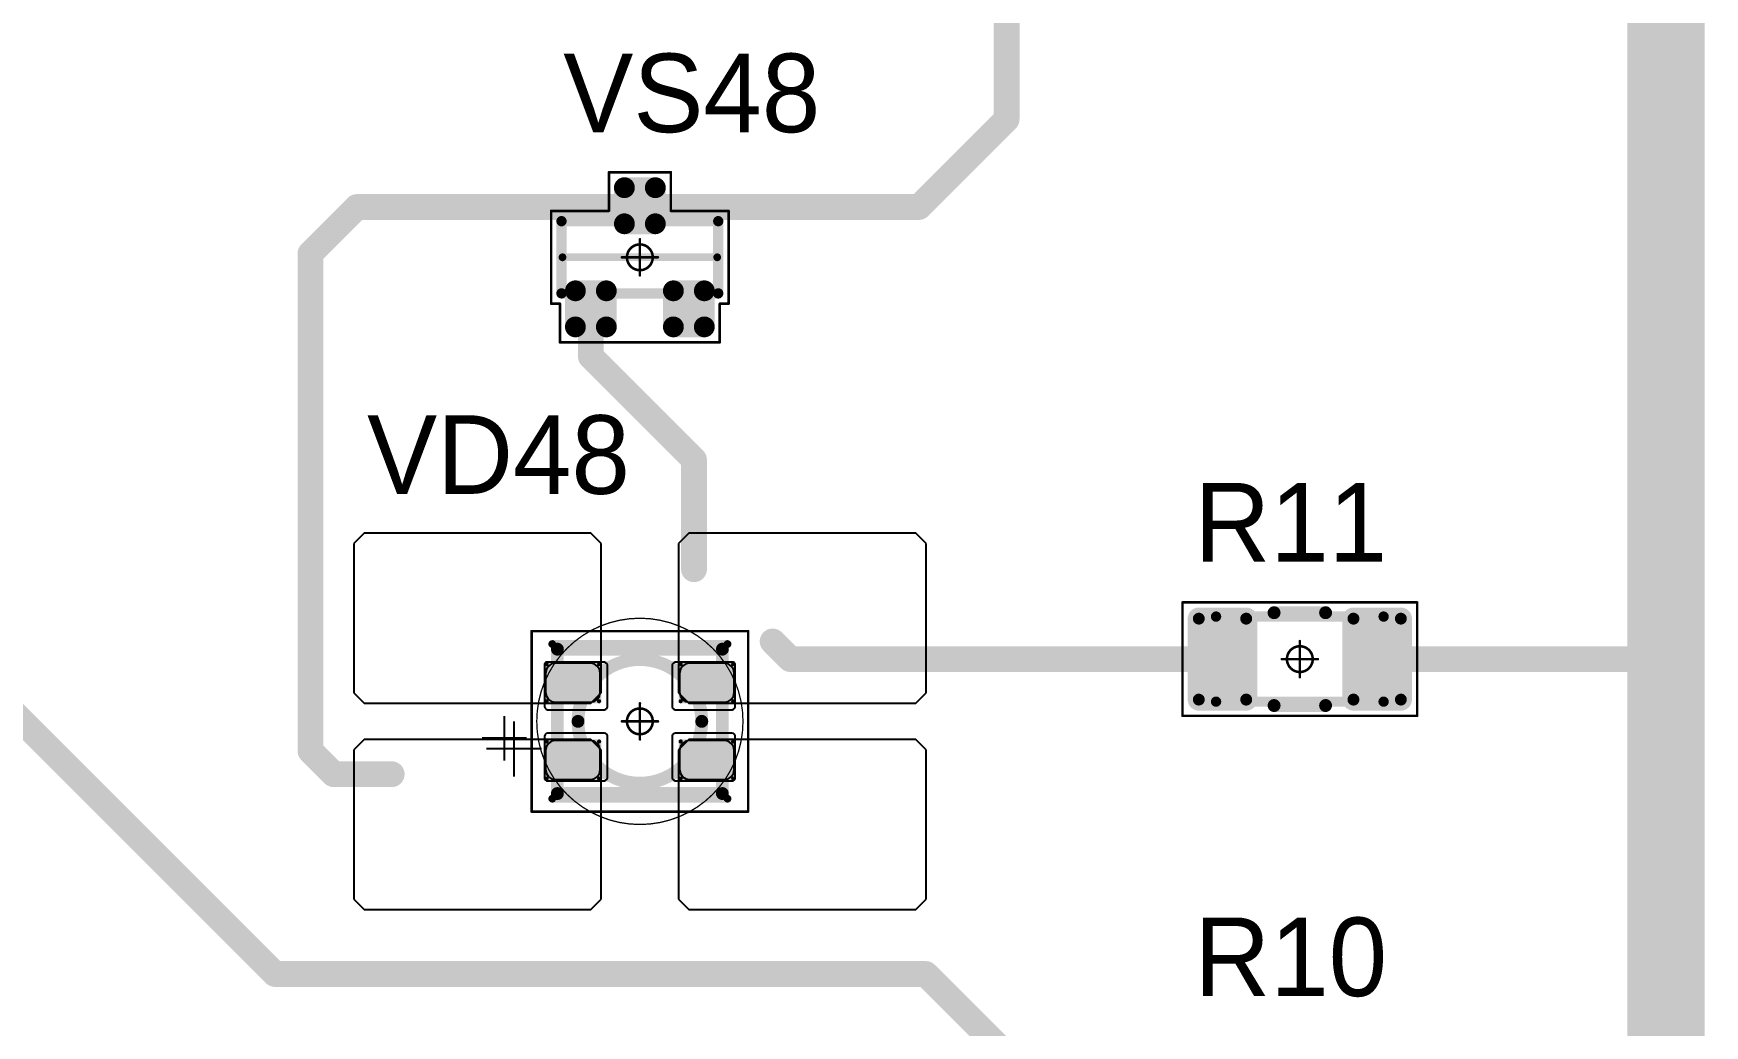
# Model space of a CAD drawing. Header units: millimetres. Extents: x 0 to 400, y 0 to 511.
# Drawn here: x 88.24 to 120.65, y 275.6 to 294.84 of the extents above; entities that cross this region are included whole.
import ezdxf

# ---------------------------------------------------------------- set-up
doc = ezdxf.new("R2010")
doc.units = ezdxf.units.MM
for name, color, linetype in [('Mechanical13', 56, 'Continuous'), ('Mechanical15', 56, 'Continuous'), ('Mechanical2', 216, 'Continuous'), ('TopLayer', 1, 'Continuous'), ('TopOverlay', 2, 'Continuous'), ('TopPaste', 8, 'Continuous'), ('TopSolder', 216, 'Continuous')]:
    doc.layers.add(name, color=color, linetype=linetype)

# ---------------------------------------------------------------- blocks, each defined once
blk = doc.blocks.new('SOT23_549')
at = {"layer": 'Mechanical13', "const_width": 0.2}
for points in [[(-0.7, 1.52), (0.7, 1.52)], [(-0.7, 1.52), (-0.7, -1.52)], [(0.7, 1.52), (0.7, -1.52)], [(-0.7, -1.52), (0.7, -1.52)]]:
    blk.add_lwpolyline(points, dxfattribs=at)
at = {"layer": 'Mechanical13', "const_width": 0.1}
for points in [[(-0.75, 1.52, 1), (-0.65, 1.52, 1)], [(-0.75, 1.52, 1), (-0.65, 1.52, 1)], [(0.65, 1.52, 1), (0.75, 1.52, 1)], [(0.65, 1.52, 1), (0.75, 1.52, 1)], [(-0.75, -1.52, 1), (-0.65, -1.52, 1)], [(-0.75, -1.52, 1), (-0.65, -1.52, 1)], [(0.65, -1.52, 1), (0.75, -1.52, 1)], [(0.65, -1.52, 1), (0.75, -1.52, 1)]]:
    blk.add_lwpolyline(points, format="xyb", close=True, dxfattribs=at)
at = {"layer": 'Mechanical15', "const_width": 0.05}
for points in [[(-0.9, 1.72), (-0.9, 1.55)], [(-0.9, 1.72), (0.9, 1.72)], [(0.9, 1.72), (0.9, 0.6)], [(-1.65, 1.55), (-1.65, -1.55)], [(-1.65, 1.55), (-0.9, 1.55)], [(0, 0.35), (0, -0.35)], [(0.9, 0.6), (1.65, 0.6)], [(1.65, 0.6), (1.65, -0.6)], [(-0.35, 0), (0.35, 0)], [(0.9, -0.6), (1.65, -0.6)], [(0.9, -0.6), (0.9, -1.72)], [(-1.65, -1.55), (-0.9, -1.55)], [(-0.9, -1.55), (-0.9, -1.72)], [(-0.9, -1.72), (0.9, -1.72)]]:
    blk.add_lwpolyline(points, dxfattribs=at)
at = {"layer": 'Mechanical15'}
for points, const_width in [([(-0.913, 1.72, 1), (-0.888, 1.72, 1)], 0.025), ([(-0.913, 1.72, 1), (-0.888, 1.72, 1)], 0.025), ([(0.888, 1.72, 1), (0.913, 1.72, 1)], 0.025), ([(0.888, 1.72, 1), (0.913, 1.72, 1)], 0.025), ([(-1.662, 1.55, 1), (-1.637, 1.55, 1)], 0.025), ([(-1.662, 1.55, 1), (-1.637, 1.55, 1)], 0.025), ([(-0.913, 1.55, 1), (-0.888, 1.55, 1)], 0.025), ([(-0.913, 1.55, 1), (-0.888, 1.55, 1)], 0.025), ([(-0.012, 0.35, 1), (0.012, 0.35, 1)], 0.025), ([(0.888, 0.6, 1), (0.913, 0.6, 1)], 0.025), ([(0.888, 0.6, 1), (0.913, 0.6, 1)], 0.025), ([(1.637, 0.6, 1), (1.662, 0.6, 1)], 0.025), ([(1.637, 0.6, 1), (1.662, 0.6, 1)], 0.025), ([(-0.362, 0, 1), (-0.337, 0, 1)], 0.025), ([(0.25, 0, 1), (-0.25, 0, 1)], 0.05), ([(-0.262, 0, 1), (-0.238, 0, 1)], 0.025), ([(0.238, 0, 1), (0.262, 0, 1)], 0.025), ([(0.337, 0, 1), (0.362, 0, 1)], 0.025), ([(-0.012, -0.35, 1), (0.012, -0.35, 1)], 0.025), ([(0.888, -0.6, 1), (0.913, -0.6, 1)], 0.025), ([(0.888, -0.6, 1), (0.913, -0.6, 1)], 0.025), ([(1.637, -0.6, 1), (1.662, -0.6, 1)], 0.025), ([(1.637, -0.6, 1), (1.662, -0.6, 1)], 0.025), ([(-1.662, -1.55, 1), (-1.637, -1.55, 1)], 0.025), ([(-1.662, -1.55, 1), (-1.637, -1.55, 1)], 0.025), ([(-0.913, -1.55, 1), (-0.888, -1.55, 1)], 0.025), ([(-0.913, -1.55, 1), (-0.888, -1.55, 1)], 0.025), ([(-0.913, -1.72, 1), (-0.888, -1.72, 1)], 0.025), ([(-0.913, -1.72, 1), (-0.888, -1.72, 1)], 0.025), ([(0.888, -1.72, 1), (0.913, -1.72, 1)], 0.025), ([(0.888, -1.72, 1), (0.913, -1.72, 1)], 0.025)]:
    blk.add_lwpolyline(points, format="xyb", close=True, dxfattribs=dict(at, const_width=const_width))
at = {"layer": 'TopLayer', "const_width": 0.1}
for points in [[(-1.4, 1.25, 1), (-1.3, 1.25, 1)], [(-0.7, 1.25, 1), (-0.6, 1.25, 1)], [(-1.4, 0.65, 1), (-1.3, 0.65, 1)], [(-0.7, 0.65, 1), (-0.6, 0.65, 1)], [(0.6, 0.3, 1), (0.7, 0.3, 1)], [(1.3, 0.3, 1), (1.4, 0.3, 1)], [(0.6, -0.3, 1), (0.7, -0.3, 1)], [(1.3, -0.3, 1), (1.4, -0.3, 1)], [(-1.4, -0.65, 1), (-1.3, -0.65, 1)], [(-0.7, -0.65, 1), (-0.6, -0.65, 1)], [(-1.4, -1.25, 1), (-1.3, -1.25, 1)], [(-0.7, -1.25, 1), (-0.6, -1.25, 1)]]:
    blk.add_lwpolyline(points, format="xyb", close=True, dxfattribs=at)
at = {"layer": 'TopLayer'}
for points in [[(-1.35, 1.35), (-1.35, 0.55), (-0.65, 1.35), (-0.65, 0.55)], [(-1.45, 1.25), (-1.45, 0.65), (-0.55, 1.25), (-0.55, 0.65)], [(0.65, 0.4), (0.65, -0.4), (1.35, 0.4), (1.35, -0.4)], [(0.55, 0.3), (0.55, -0.3), (1.45, 0.3), (1.45, -0.3)], [(-1.35, -0.55), (-1.35, -1.35), (-0.65, -0.55), (-0.65, -1.35)], [(-1.45, -0.65), (-1.45, -1.25), (-0.55, -0.65), (-0.55, -1.25)]]:
    blk.add_solid(points, dxfattribs=at)
at = {"layer": 'TopOverlay', "const_width": 0.15}
blk.add_lwpolyline([(0, 1.5), (0, -1.5)], dxfattribs=at)
at = {"layer": 'TopOverlay', "const_width": 0.075}
for points in [[(-0.038, 1.5, 1), (0.038, 1.5, 1)], [(-0.038, -1.5, 1), (0.038, -1.5, 1)]]:
    blk.add_lwpolyline(points, format="xyb", close=True, dxfattribs=at)
at = {"layer": 'TopPaste', "const_width": 0.075}
for points in [[(-1.387, 1.25, 1), (-1.313, 1.25, 1)], [(-0.687, 1.25, 1), (-0.613, 1.25, 1)], [(-1.387, 0.65, 1), (-1.313, 0.65, 1)], [(-0.687, 0.65, 1), (-0.613, 0.65, 1)], [(0.613, 0.3, 1), (0.687, 0.3, 1)], [(1.313, 0.3, 1), (1.387, 0.3, 1)], [(0.613, -0.3, 1), (0.687, -0.3, 1)], [(1.313, -0.3, 1), (1.387, -0.3, 1)], [(-1.387, -0.65, 1), (-1.313, -0.65, 1)], [(-0.687, -0.65, 1), (-0.613, -0.65, 1)], [(-1.387, -1.25, 1), (-1.313, -1.25, 1)], [(-0.687, -1.25, 1), (-0.613, -1.25, 1)]]:
    blk.add_lwpolyline(points, format="xyb", close=True, dxfattribs=at)
at = {"layer": 'TopPaste'}
for points in [[(-1.35, 1.325), (-1.35, 0.575), (-0.65, 1.325), (-0.65, 0.575)], [(-1.425, 1.25), (-1.425, 0.65), (-0.575, 1.25), (-0.575, 0.65)], [(0.65, 0.375), (0.65, -0.375), (1.35, 0.375), (1.35, -0.375)], [(0.575, 0.3), (0.575, -0.3), (1.425, 0.3), (1.425, -0.3)], [(-1.35, -0.575), (-1.35, -1.325), (-0.65, -0.575), (-0.65, -1.325)], [(-1.425, -0.65), (-1.425, -1.25), (-0.575, -0.65), (-0.575, -1.25)]]:
    blk.add_solid(points, dxfattribs=at)
at = {"layer": 'TopSolder', "const_width": 0.202}
for points in [[(-1.451, 1.25, 1), (-1.249, 1.25, 1)], [(-0.751, 1.25, 1), (-0.549, 1.25, 1)], [(-1.451, 0.65, 1), (-1.249, 0.65, 1)], [(-0.751, 0.65, 1), (-0.549, 0.65, 1)], [(0.549, 0.3, 1), (0.751, 0.3, 1)], [(1.249, 0.3, 1), (1.451, 0.3, 1)], [(0.549, -0.3, 1), (0.751, -0.3, 1)], [(1.249, -0.3, 1), (1.451, -0.3, 1)], [(-1.451, -0.65, 1), (-1.249, -0.65, 1)], [(-0.751, -0.65, 1), (-0.549, -0.65, 1)], [(-1.451, -1.25, 1), (-1.249, -1.25, 1)], [(-0.751, -1.25, 1), (-0.549, -1.25, 1)]]:
    blk.add_lwpolyline(points, format="xyb", close=True, dxfattribs=at)
at = {"layer": 'TopSolder'}
for points in [[(-1.35, 1.452), (-1.35, 0.448), (-0.65, 1.452), (-0.65, 0.448)], [(-1.552, 1.25), (-1.552, 0.65), (-0.448, 1.25), (-0.448, 0.65)], [(0.65, 0.502), (0.65, -0.502), (1.35, 0.502), (1.35, -0.502)], [(0.448, 0.3), (0.448, -0.3), (1.552, 0.3), (1.552, -0.3)], [(-1.35, -0.448), (-1.35, -1.452), (-0.65, -0.448), (-0.65, -1.452)], [(-1.552, -0.65), (-1.552, -1.25), (-0.448, -0.65), (-0.448, -1.25)]]:
    blk.add_solid(points, dxfattribs=at)
blk = doc.blocks.new('E65F_753')
at = {"layer": 'Mechanical13'}
for p, q in [((2.441, 1.071), (2.441, 0)), ((1.905, 0.536), (2.976, 0.536))]:
    blk.add_line(p, q, dxfattribs=at)
at = {"layer": 'Mechanical13', "const_width": 0.25}
for points in [[(-1.6, -1.4), (-1.6, 1.4)], [(1.6, 1.4), (-1.6, 1.4)], [(1.6, 1.4), (1.6, -1.4)], [(1.6, -1.4), (-1.6, -1.4)]]:
    blk.add_lwpolyline(points, dxfattribs=at)
at = {"layer": 'Mechanical13'}
for points, const_width in [([(-1.663, 1.4, 1), (-1.538, 1.4, 1)], 0.125), ([(-1.663, 1.4, 1), (-1.538, 1.4, 1)], 0.125), ([(1.2, 0, 1), (-1.2, 0, 1)], 0.25), ([(1.537, 1.4, 1), (1.662, 1.4, 1)], 0.125), ([(1.537, 1.4, 1), (1.662, 1.4, 1)], 0.125), ([(-1.263, 0, 1), (-1.138, 0, 1)], 0.125), ([(1.137, 0, 1), (1.262, 0, 1)], 0.125), ([(-1.663, -1.4, 1), (-1.538, -1.4, 1)], 0.125), ([(-1.663, -1.4, 1), (-1.538, -1.4, 1)], 0.125), ([(1.537, -1.4, 1), (1.662, -1.4, 1)], 0.125), ([(1.537, -1.4, 1), (1.662, -1.4, 1)], 0.125)]:
    blk.add_lwpolyline(points, format="xyb", close=True, dxfattribs=dict(at, const_width=const_width))
at = {"layer": 'Mechanical15', "const_width": 0.05}
for points in [[(2.1, 1.75), (-2.1, 1.75)], [(-2.1, 1.75), (-2.1, -1.75)], [(2.1, 1.75), (2.1, -1.75)], [(0, 0.35), (0, -0.35)], [(0, 0.35), (0, -0.35)], [(0.35, 0), (-0.35, 0)], [(0.35, 0), (-0.35, 0)], [(2.1, -1.75), (-2.1, -1.75)]]:
    blk.add_lwpolyline(points, dxfattribs=at)
at = {"layer": 'Mechanical15'}
for points, const_width in [([(-2.113, 1.75, 1), (-2.088, 1.75, 1)], 0.025), ([(-2.113, 1.75, 1), (-2.088, 1.75, 1)], 0.025), ([(2.087, 1.75, 1), (2.112, 1.75, 1)], 0.025), ([(2.087, 1.75, 1), (2.112, 1.75, 1)], 0.025), ([(-0.013, 0.35, 1), (0.012, 0.35, 1)], 0.025), ([(-0.013, 0.35, 1), (0.012, 0.35, 1)], 0.025), ([(-0.363, 0, 1), (-0.338, 0, 1)], 0.025), ([(-0.363, 0, 1), (-0.338, 0, 1)], 0.025), ([(0.25, 0, 1), (-0.25, 0, 1)], 0.05), ([(0.25, 0, 1), (-0.25, 0, 1)], 0.05), ([(-0.263, 0, 1), (-0.238, 0, 1)], 0.025), ([(-0.263, 0, 1), (-0.238, 0, 1)], 0.025), ([(0.237, 0, 1), (0.262, 0, 1)], 0.025), ([(0.237, 0, 1), (0.262, 0, 1)], 0.025), ([(0.337, 0, 1), (0.362, 0, 1)], 0.025), ([(0.337, 0, 1), (0.362, 0, 1)], 0.025), ([(-0.013, -0.35, 1), (0.012, -0.35, 1)], 0.025), ([(-0.013, -0.35, 1), (0.012, -0.35, 1)], 0.025), ([(-2.113, -1.75, 1), (-2.088, -1.75, 1)], 0.025), ([(-2.113, -1.75, 1), (-2.088, -1.75, 1)], 0.025), ([(2.087, -1.75, 1), (2.112, -1.75, 1)], 0.025), ([(2.087, -1.75, 1), (2.112, -1.75, 1)], 0.025)]:
    blk.add_lwpolyline(points, format="xyb", close=True, dxfattribs=dict(at, const_width=const_width))
at = {"layer": 'TopLayer'}
for p, q in [((-5.35, 3.65), (-5.55, 3.45)), ((-0.95, 3.65), (-5.35, 3.65)), ((-5.35, 3.65), (-5.35, 3.65)), ((-0.75, 3.45), (-0.95, 3.65)), ((0.95, 3.65), (0.75, 3.45)), ((5.35, 3.65), (0.95, 3.65)), ((0.95, 3.65), (0.95, 3.65)), ((5.55, 3.45), (5.35, 3.65)), ((-5.55, 3.45), (-5.55, 3.45)), ((-5.55, 3.45), (-5.55, 0.55)), ((-0.75, 0.55), (-0.75, 3.45)), ((0.75, 3.45), (0.75, 3.45)), ((0.75, 3.45), (0.75, 0.55)), ((5.55, 0.55), (5.55, 3.45)), ((-5.55, 0.55), (-5.35, 0.35)), ((-5.35, 0.35), (-0.95, 0.35)), ((-0.95, 0.35), (-0.75, 0.55)), ((0.75, 0.55), (0.95, 0.35)), ((0.95, 0.35), (5.35, 0.35)), ((5.35, 0.35), (5.55, 0.55)), ((-5.35, -0.35), (-5.55, -0.55)), ((-5.55, -0.55), (-5.55, -0.55)), ((-5.55, -0.55), (-5.55, -3.45)), ((-0.95, -0.35), (-5.35, -0.35)), ((-5.35, -0.35), (-5.35, -0.35)), ((-0.75, -0.55), (-0.95, -0.35)), ((-0.75, -3.45), (-0.75, -0.55)), ((0.95, -0.35), (0.75, -0.55)), ((0.75, -0.55), (0.75, -0.55)), ((0.75, -0.55), (0.75, -3.45)), ((5.35, -0.35), (0.95, -0.35)), ((0.95, -0.35), (0.95, -0.35)), ((5.55, -0.55), (5.35, -0.35)), ((5.55, -3.45), (5.55, -0.55)), ((-5.55, -3.45), (-5.35, -3.65)), ((-0.95, -3.65), (-0.75, -3.45)), ((0.75, -3.45), (0.95, -3.65)), ((5.35, -3.65), (5.55, -3.45)), ((-5.35, -3.65), (-0.95, -3.65)), ((0.95, -3.65), (5.35, -3.65))]:
    blk.add_line(p, q, dxfattribs=at)
at = {"layer": 'TopLayer', "const_width": 0.04}
for points in [[(-1.83, 1.11, 1), (-1.79, 1.11, 1)], [(-0.81, 1.11, 1), (-0.77, 1.11, 1)], [(0.77, 1.11, 1), (0.81, 1.11, 1)], [(1.79, 1.11, 1), (1.83, 1.11, 1)], [(-1.83, 0.39, 1), (-1.79, 0.39, 1)], [(-0.81, 0.39, 1), (-0.77, 0.39, 1)], [(0.77, 0.39, 1), (0.81, 0.39, 1)], [(1.79, 0.39, 1), (1.83, 0.39, 1)], [(-1.83, -0.39, 1), (-1.79, -0.39, 1)], [(-0.81, -0.39, 1), (-0.77, -0.39, 1)], [(0.77, -0.39, 1), (0.81, -0.39, 1)], [(1.79, -0.39, 1), (1.83, -0.39, 1)], [(-1.83, -1.11, 1), (-1.79, -1.11, 1)], [(-0.81, -1.11, 1), (-0.77, -1.11, 1)], [(0.77, -1.11, 1), (0.81, -1.11, 1)], [(1.79, -1.11, 1), (1.83, -1.11, 1)]]:
    blk.add_lwpolyline(points, format="xyb", close=True, dxfattribs=at)
at = {"layer": 'TopLayer'}
for points in [[(-1.85, 1.11), (-1.85, 0.39), (-0.75, 1.11), (-0.75, 0.39)], [(-1.81, 1.15), (-1.81, 0.35), (-0.79, 1.15), (-0.79, 0.35)], [(0.75, 1.11), (0.75, 0.39), (1.85, 1.11), (1.85, 0.39)], [(0.79, 1.15), (0.79, 0.35), (1.81, 1.15), (1.81, 0.35)], [(-1.85, -0.39), (-1.85, -1.11), (-0.75, -0.39), (-0.75, -1.11)], [(-1.81, -0.35), (-1.81, -1.15), (-0.79, -0.35), (-0.79, -1.15)], [(0.75, -0.39), (0.75, -1.11), (1.85, -0.39), (1.85, -1.11)], [(0.79, -0.35), (0.79, -1.15), (1.81, -0.35), (1.81, -1.15)]]:
    blk.add_solid(points, dxfattribs=at)
at = {"layer": 'TopOverlay'}
for p, q in [((2.628, 0.757), (2.628, -0.1)), ((2.2, 0.328), (3.057, 0.328))]:
    blk.add_line(p, q, dxfattribs=at)
at = {"layer": 'TopOverlay', "const_width": 0.15}
for points in [[(1.7, 1.5), (-1.7, 1.5)], [(1.7, -1.5), (-1.7, -1.5)]]:
    blk.add_lwpolyline(points, dxfattribs=at)
at = {"layer": 'TopOverlay', "const_width": 0.075}
for points in [[(-1.738, 1.5, 1), (-1.663, 1.5, 1)], [(1.662, 1.5, 1), (1.737, 1.5, 1)], [(-1.738, -1.5, 1), (-1.663, -1.5, 1)], [(1.662, -1.5, 1), (1.737, -1.5, 1)]]:
    blk.add_lwpolyline(points, format="xyb", close=True, dxfattribs=at)
at = {"layer": 'TopPaste'}
for p, q in [((-1.814, 1.011), (-1.829, 0.938)), ((-1.773, 1.073), (-1.814, 1.011)), ((-1.711, 1.114), (-1.773, 1.073)), ((-1.638, 1.129), (-1.711, 1.114)), ((-0.963, 1.129), (-1.638, 1.129)), ((-0.889, 1.114), (-0.963, 1.129)), ((-0.827, 1.073), (-0.889, 1.114)), ((-0.786, 1.011), (-0.827, 1.073)), ((-0.771, 0.938), (-0.786, 1.011)), ((0.786, 1.011), (0.771, 0.938)), ((0.827, 1.073), (0.786, 1.011)), ((0.889, 1.114), (0.827, 1.073)), ((0.962, 1.129), (0.889, 1.114)), ((1.637, 1.129), (0.962, 1.129)), ((1.711, 1.114), (1.637, 1.129)), ((1.773, 1.073), (1.711, 1.114)), ((1.814, 1.011), (1.773, 1.073)), ((1.829, 0.938), (1.814, 1.011)), ((-1.829, 0.938), (-1.829, 0.563)), ((-0.771, 0.563), (-0.771, 0.938)), ((0.771, 0.938), (0.771, 0.563)), ((1.829, 0.563), (1.829, 0.938)), ((-1.829, 0.563), (-1.814, 0.489)), ((-1.814, 0.489), (-1.773, 0.427)), ((-1.773, 0.427), (-1.711, 0.386)), ((-1.711, 0.386), (-1.638, 0.371)), ((-1.638, 0.371), (-0.963, 0.371)), ((-0.963, 0.371), (-0.889, 0.386)), ((-0.889, 0.386), (-0.827, 0.427)), ((-0.827, 0.427), (-0.786, 0.489)), ((-0.786, 0.489), (-0.771, 0.563)), ((0.771, 0.563), (0.786, 0.489)), ((0.786, 0.489), (0.827, 0.427)), ((0.827, 0.427), (0.889, 0.386)), ((0.889, 0.386), (0.962, 0.371)), ((0.962, 0.371), (1.637, 0.371)), ((1.637, 0.371), (1.711, 0.386)), ((1.711, 0.386), (1.773, 0.427)), ((1.773, 0.427), (1.814, 0.489)), ((1.814, 0.489), (1.829, 0.563)), ((-1.814, -0.489), (-1.829, -0.563)), ((-1.829, -0.563), (-1.829, -0.938)), ((-1.773, -0.427), (-1.814, -0.489)), ((-1.711, -0.386), (-1.773, -0.427)), ((-1.638, -0.371), (-1.711, -0.386)), ((-0.963, -0.371), (-1.638, -0.371)), ((-0.889, -0.386), (-0.963, -0.371)), ((-0.827, -0.427), (-0.889, -0.386)), ((-0.786, -0.489), (-0.827, -0.427)), ((-0.771, -0.563), (-0.786, -0.489)), ((-0.771, -0.938), (-0.771, -0.563)), ((0.786, -0.489), (0.771, -0.563)), ((0.771, -0.563), (0.771, -0.938)), ((0.827, -0.427), (0.786, -0.489)), ((0.889, -0.386), (0.827, -0.427)), ((0.962, -0.371), (0.889, -0.386)), ((1.637, -0.371), (0.962, -0.371)), ((1.711, -0.386), (1.637, -0.371)), ((1.773, -0.427), (1.711, -0.386)), ((1.814, -0.489), (1.773, -0.427)), ((1.829, -0.563), (1.814, -0.489)), ((1.829, -0.938), (1.829, -0.563)), ((-1.829, -0.938), (-1.814, -1.011)), ((-0.786, -1.011), (-0.771, -0.938)), ((0.771, -0.938), (0.786, -1.011)), ((1.814, -1.011), (1.829, -0.938)), ((-1.814, -1.011), (-1.773, -1.073)), ((-1.773, -1.073), (-1.711, -1.114)), ((-1.711, -1.114), (-1.638, -1.129)), ((-1.638, -1.129), (-0.963, -1.129)), ((-0.963, -1.129), (-0.889, -1.114)), ((-0.889, -1.114), (-0.827, -1.073)), ((-0.827, -1.073), (-0.786, -1.011)), ((0.786, -1.011), (0.827, -1.073)), ((0.827, -1.073), (0.889, -1.114)), ((0.889, -1.114), (0.962, -1.129)), ((0.962, -1.129), (1.637, -1.129)), ((1.637, -1.129), (1.711, -1.114)), ((1.711, -1.114), (1.773, -1.073)), ((1.773, -1.073), (1.814, -1.011))]:
    blk.add_line(p, q, dxfattribs=at)
at = {"layer": 'TopSolder'}
for p, q in [((-1.842, 1.129), (-1.85, 1.111)), ((-1.85, 1.111), (-1.85, 1.101)), ((-1.85, 1.101), (-1.85, 1.101)), ((-1.85, 1.101), (-1.85, 0.301)), ((-1.828, 1.143), (-1.842, 1.129)), ((-1.81, 1.151), (-1.828, 1.143)), ((-1.8, 1.151), (-1.81, 1.151)), ((-0.7, 1.151), (-1.8, 1.151)), ((-0.685, 1.151), (-0.7, 1.151)), ((-0.7, 1.151), (-0.7, 1.151)), ((-0.658, 1.139), (-0.685, 1.151)), ((-0.636, 1.118), (-0.658, 1.139)), ((-0.625, 1.09), (-0.636, 1.118)), ((-0.625, 1.076), (-0.625, 1.09)), ((-0.625, 0.301), (-0.625, 1.076)), ((0.636, 1.118), (0.625, 1.09)), ((0.625, 1.09), (0.625, 1.076)), ((0.625, 1.076), (0.625, 1.076)), ((0.625, 1.076), (0.625, 0.301)), ((0.657, 1.139), (0.636, 1.118)), ((0.685, 1.151), (0.657, 1.139)), ((0.7, 1.151), (0.685, 1.151)), ((1.8, 1.151), (0.7, 1.151)), ((1.81, 1.151), (1.8, 1.151)), ((1.8, 1.151), (1.8, 1.151)), ((1.828, 1.143), (1.81, 1.151)), ((1.842, 1.129), (1.828, 1.143)), ((1.85, 1.111), (1.842, 1.129)), ((1.85, 1.101), (1.85, 1.111)), ((1.85, 0.301), (1.85, 1.101)), ((-1.85, 0.301), (-1.85, 0.286)), ((-1.85, 0.286), (-1.839, 0.258)), ((-1.839, 0.258), (-1.818, 0.237)), ((-1.818, 0.237), (-1.79, 0.226)), ((-1.79, 0.226), (-1.775, 0.226)), ((-1.775, 0.226), (-1.775, 0.226)), ((-1.775, 0.226), (-0.7, 0.226)), ((-0.7, 0.226), (-0.685, 0.226)), ((-0.685, 0.226), (-0.658, 0.237)), ((-0.658, 0.237), (-0.636, 0.258)), ((-0.636, 0.258), (-0.625, 0.286)), ((-0.625, 0.286), (-0.625, 0.301)), ((-0.625, 0.301), (-0.625, 0.301)), ((0.625, 0.301), (0.625, 0.286)), ((0.625, 0.286), (0.636, 0.258)), ((0.636, 0.258), (0.657, 0.237)), ((0.657, 0.237), (0.685, 0.226)), ((0.685, 0.226), (0.7, 0.226)), ((0.7, 0.226), (0.7, 0.226)), ((0.7, 0.226), (1.775, 0.226)), ((1.775, 0.226), (1.79, 0.226)), ((1.79, 0.226), (1.817, 0.237)), ((1.817, 0.237), (1.839, 0.258)), ((1.839, 0.258), (1.85, 0.286)), ((1.85, 0.286), (1.85, 0.301)), ((1.85, 0.301), (1.85, 0.301)), ((-1.839, -0.257), (-1.85, -0.285)), ((-1.85, -0.285), (-1.85, -0.299)), ((-1.85, -0.299), (-1.85, -0.299)), ((-1.85, -0.299), (-1.85, -1.099)), ((-1.818, -0.236), (-1.839, -0.257)), ((-1.79, -0.224), (-1.818, -0.236)), ((-1.775, -0.224), (-1.79, -0.224)), ((-0.7, -0.224), (-1.775, -0.224)), ((-0.685, -0.224), (-0.7, -0.224)), ((-0.7, -0.224), (-0.7, -0.224)), ((-0.658, -0.236), (-0.685, -0.224)), ((-0.636, -0.257), (-0.658, -0.236)), ((-0.625, -0.284), (-0.636, -0.257)), ((-0.625, -0.299), (-0.625, -0.284)), ((-0.625, -1.074), (-0.625, -0.299)), ((0.636, -0.257), (0.625, -0.285)), ((0.625, -0.285), (0.625, -0.299)), ((0.625, -0.299), (0.625, -0.299)), ((0.625, -0.299), (0.625, -1.074)), ((0.657, -0.236), (0.636, -0.257)), ((0.685, -0.224), (0.657, -0.236)), ((0.7, -0.224), (0.685, -0.224)), ((1.775, -0.224), (0.7, -0.224)), ((1.79, -0.224), (1.775, -0.224)), ((1.775, -0.224), (1.775, -0.224)), ((1.817, -0.236), (1.79, -0.224)), ((1.839, -0.257), (1.817, -0.236)), ((1.85, -0.284), (1.839, -0.257)), ((1.85, -0.299), (1.85, -0.284)), ((1.85, -1.099), (1.85, -0.299)), ((-1.85, -1.099), (-1.85, -1.109)), ((-1.85, -1.109), (-1.842, -1.128)), ((-1.842, -1.128), (-1.828, -1.142)), ((-1.828, -1.142), (-1.81, -1.149)), ((-1.81, -1.149), (-1.8, -1.149)), ((-1.8, -1.149), (-0.7, -1.149)), ((-1.8, -1.149), (-1.8, -1.149)), ((-0.7, -1.149), (-0.685, -1.149)), ((-0.685, -1.149), (-0.658, -1.138)), ((-0.658, -1.138), (-0.636, -1.117)), ((-0.636, -1.117), (-0.625, -1.089)), ((-0.625, -1.089), (-0.625, -1.074)), ((-0.625, -1.074), (-0.625, -1.074)), ((0.625, -1.074), (0.625, -1.089)), ((0.625, -1.089), (0.636, -1.117)), ((0.636, -1.117), (0.657, -1.138)), ((0.657, -1.138), (0.685, -1.149)), ((0.685, -1.149), (0.7, -1.149)), ((0.7, -1.149), (1.8, -1.149)), ((0.7, -1.149), (0.7, -1.149)), ((1.8, -1.149), (1.81, -1.149)), ((1.81, -1.149), (1.828, -1.142)), ((1.828, -1.142), (1.842, -1.128)), ((1.842, -1.128), (1.85, -1.109)), ((1.85, -1.109), (1.85, -1.099)), ((1.85, -1.099), (1.85, -1.099))]:
    blk.add_line(p, q, dxfattribs=at)
blk = doc.blocks.new('RC1206S_835')
at = {"layer": 'Mechanical13', "const_width": 0.2}
for points in [[(-1.625, -0.825), (-1.625, 0.825)], [(-1.625, 0.825), (1.625, 0.825)], [(1.625, -0.825), (1.625, 0.825)], [(-1.625, -0.825), (1.625, -0.825)]]:
    blk.add_lwpolyline(points, dxfattribs=at)
at = {"layer": 'Mechanical13', "const_width": 0.1}
for points in [[(-1.675, 0.825, 1), (-1.575, 0.825, 1)], [(-1.675, 0.825, 1), (-1.575, 0.825, 1)], [(1.575, 0.825, 1), (1.675, 0.825, 1)], [(1.575, 0.825, 1), (1.675, 0.825, 1)], [(-1.675, -0.825, 1), (-1.575, -0.825, 1)], [(-1.675, -0.825, 1), (-1.575, -0.825, 1)], [(1.575, -0.825, 1), (1.675, -0.825, 1)], [(1.575, -0.825, 1), (1.675, -0.825, 1)]]:
    blk.add_lwpolyline(points, format="xyb", close=True, dxfattribs=at)
at = {"layer": 'Mechanical15', "const_width": 0.05}
for points in [[(-2.275, -1.1), (-2.275, 1.1)], [(-2.275, 1.1), (2.275, 1.1)], [(2.275, -1.1), (2.275, 1.1)], [(0, -0.35), (0, 0.35)], [(-0.35, 0), (0.35, 0)], [(-2.275, -1.1), (2.275, -1.1)]]:
    blk.add_lwpolyline(points, dxfattribs=at)
at = {"layer": 'Mechanical15'}
for points, const_width in [([(-2.287, 1.1, 1), (-2.262, 1.1, 1)], 0.025), ([(-2.287, 1.1, 1), (-2.262, 1.1, 1)], 0.025), ([(2.262, 1.1, 1), (2.287, 1.1, 1)], 0.025), ([(2.262, 1.1, 1), (2.287, 1.1, 1)], 0.025), ([(-0.012, 0.35, 1), (0.012, 0.35, 1)], 0.025), ([(-0.362, 0, 1), (-0.337, 0, 1)], 0.025), ([(0.25, 0, 1), (-0.25, 0, 1)], 0.05), ([(-0.262, 0, 1), (-0.238, 0, 1)], 0.025), ([(0.238, 0, 1), (0.262, 0, 1)], 0.025), ([(0.337, 0, 1), (0.362, 0, 1)], 0.025), ([(-0.012, -0.35, 1), (0.012, -0.35, 1)], 0.025), ([(-2.287, -1.1, 1), (-2.262, -1.1, 1)], 0.025), ([(-2.287, -1.1, 1), (-2.262, -1.1, 1)], 0.025), ([(2.262, -1.1, 1), (2.287, -1.1, 1)], 0.025), ([(2.262, -1.1, 1), (2.287, -1.1, 1)], 0.025)]:
    blk.add_lwpolyline(points, format="xyb", close=True, dxfattribs=dict(at, const_width=const_width))
at = {"layer": 'TopLayer', "const_width": 0.115}
for points in [[(-2.017, 0.785, 1), (-1.902, 0.785, 1)], [(-1.098, 0.785, 1), (-0.982, 0.785, 1)], [(0.982, 0.785, 1), (1.098, 0.785, 1)], [(1.902, 0.785, 1), (2.017, 0.785, 1)], [(-2.017, -0.785, 1), (-1.902, -0.785, 1)], [(-1.098, -0.785, 1), (-0.982, -0.785, 1)], [(0.982, -0.785, 1), (1.098, -0.785, 1)], [(1.902, -0.785, 1), (2.017, -0.785, 1)]]:
    blk.add_lwpolyline(points, format="xyb", close=True, dxfattribs=at)
at = {"layer": 'TopLayer'}
for points in [[(-2.075, -0.785), (-0.925, -0.785), (-2.075, 0.785), (-0.925, 0.785)], [(-1.96, -0.9), (-1.04, -0.9), (-1.96, 0.9), (-1.04, 0.9)], [(0.925, -0.785), (2.075, -0.785), (0.925, 0.785), (2.075, 0.785)], [(1.04, -0.9), (1.96, -0.9), (1.04, 0.9), (1.96, 0.9)]]:
    blk.add_solid(points, dxfattribs=at)
at = {"layer": 'TopOverlay', "const_width": 0.25}
for points in [[(-0.5, 0.9), (0.5, 0.9)], [(-0.5, -0.9), (0.5, -0.9)]]:
    blk.add_lwpolyline(points, dxfattribs=at)
at = {"layer": 'TopOverlay', "const_width": 0.125}
for points in [[(-0.562, 0.9, 1), (-0.437, 0.9, 1)], [(0.437, 0.9, 1), (0.562, 0.9, 1)], [(-0.562, -0.9, 1), (-0.437, -0.9, 1)], [(0.437, -0.9, 1), (0.562, -0.9, 1)]]:
    blk.add_lwpolyline(points, format="xyb", close=True, dxfattribs=at)
at = {"layer": 'TopPaste', "const_width": 0.09}
for points in [[(-2.005, 0.785, 1), (-1.915, 0.785, 1)], [(-1.085, 0.785, 1), (-0.995, 0.785, 1)], [(0.995, 0.785, 1), (1.085, 0.785, 1)], [(1.915, 0.785, 1), (2.005, 0.785, 1)], [(-2.005, -0.785, 1), (-1.915, -0.785, 1)], [(-1.085, -0.785, 1), (-0.995, -0.785, 1)], [(0.995, -0.785, 1), (1.085, -0.785, 1)], [(1.915, -0.785, 1), (2.005, -0.785, 1)]]:
    blk.add_lwpolyline(points, format="xyb", close=True, dxfattribs=at)
at = {"layer": 'TopPaste'}
for points in [[(-2.05, -0.785), (-0.95, -0.785), (-2.05, 0.785), (-0.95, 0.785)], [(-1.96, -0.875), (-1.04, -0.875), (-1.96, 0.875), (-1.04, 0.875)], [(0.95, -0.785), (2.05, -0.785), (0.95, 0.785), (2.05, 0.785)], [(1.04, -0.875), (1.96, -0.875), (1.04, 0.875), (1.96, 0.875)]]:
    blk.add_solid(points, dxfattribs=at)
at = {"layer": 'TopSolder', "const_width": 0.215}
for points in [[(-2.067, 0.785, 1), (-1.852, 0.785, 1)], [(-1.148, 0.785, 1), (-0.933, 0.785, 1)], [(0.933, 0.785, 1), (1.148, 0.785, 1)], [(1.852, 0.785, 1), (2.067, 0.785, 1)], [(-2.067, -0.785, 1), (-1.852, -0.785, 1)], [(-1.148, -0.785, 1), (-0.933, -0.785, 1)], [(0.933, -0.785, 1), (1.148, -0.785, 1)], [(1.852, -0.785, 1), (2.067, -0.785, 1)]]:
    blk.add_lwpolyline(points, format="xyb", close=True, dxfattribs=at)
at = {"layer": 'TopSolder'}
for points in [[(-1.96, -1), (-1.04, -1), (-1.96, 1), (-1.04, 1)], [(1.04, -1), (1.96, -1), (1.04, 1), (1.96, 1)], [(-2.175, -0.785), (-0.825, -0.785), (-2.175, 0.785), (-0.825, 0.785)], [(0.825, -0.785), (2.175, -0.785), (0.825, 0.785), (2.175, 0.785)]]:
    blk.add_solid(points, dxfattribs=at)

msp = doc.modelspace()

# ---------------------------------------------------------------- linework, layer by layer
at = {"layer": 'Mechanical2'}
for points, const_width in [([(102, 281.5, 1), (98, 281.5, 1)], 0.0254), ([(100, 283.5, 1), (100, 283.5, 1)], 0.0005), ([(97.994, 281.5, 1), (98.006, 281.5, 1)], 0.0127), ([(98, 281.5, 1), (98, 281.5, 1)], 0.0005), ([(101.994, 281.5, 1), (102.006, 281.5, 1)], 0.0127), ([(102, 281.5, 1), (102, 281.5, 1)], 0.0005), ([(100, 279.5, 1), (100, 279.5, 1)], 0.0005)]:
    msp.add_lwpolyline(points, format="xyb", close=True, dxfattribs=dict(at, const_width=const_width))
at = {"layer": 'Mechanical2', "const_width": 0.001}
for points in [[(100, 279.5), (100, 283.5)], [(98, 281.5), (102, 281.5)]]:
    msp.add_lwpolyline(points, dxfattribs=at)
at = {"layer": 'TopLayer'}
for points, const_width in [([(119.9, 282.925), (119.9, 362.3)], 1.5), ([(107.113, 293.175), (107.113, 301.5)], 0.5), ([(105.413, 291.475), (107.113, 293.175)], 0.5), ([(93.612, 290.575), (94.512, 291.475)], 0.5), ([(94.512, 291.475), (99.912, 291.475)], 0.5), ([(99.912, 291.475), (105.413, 291.475)], 0.5), ([(93.612, 282.25), (93.612, 290.575)], 0.5), ([(99.05, 288.575), (99.05, 289.5)], 0.5), ([(99.05, 288.575), (101.05, 286.575)], 0.5), ([(101.05, 284.45), (101.05, 286.575)], 0.5), ([(119.9, 274.275), (119.9, 282.925)], 1.5), ([(102.575, 283.05), (102.918, 282.707)], 0.5), ([(119.682, 282.707), (119.9, 282.925)], 0.5), ([(102.918, 282.707), (111.3, 282.707)], 0.5), ([(114.3, 282.707), (119.682, 282.707)], 0.5), ([(87.275, 282.25), (92.925, 276.6)], 0.5), ([(93.612, 280.925), (93.612, 282.25)], 0.5), ([(93.612, 280.925), (94.062, 280.475)], 0.5), ([(94.062, 280.475), (95.187, 280.475)], 0.5), ([(92.925, 276.6), (105.546, 276.6)], 0.5), ([(105.546, 276.6), (107.867, 274.279)], 0.5)]:
    msp.add_lwpolyline(points, dxfattribs=dict(at, const_width=const_width))
for points, const_width in [([(106.988, 293.175, 1), (107.238, 293.175, 1)], 0.25), ([(106.988, 293.175, 1), (107.238, 293.175, 1)], 0.25), ([(94.387, 291.475, 1), (94.637, 291.475, 1)], 0.25), ([(94.387, 291.475, 1), (94.637, 291.475, 1)], 0.25), ([(99.787, 291.475, 1), (100.037, 291.475, 1)], 0.25), ([(99.787, 291.475, 1), (100.037, 291.475, 1)], 0.25), ([(105.288, 291.475, 1), (105.538, 291.475, 1)], 0.25), ([(105.288, 291.475, 1), (105.538, 291.475, 1)], 0.25), ([(93.487, 290.575, 1), (93.737, 290.575, 1)], 0.25), ([(93.487, 290.575, 1), (93.737, 290.575, 1)], 0.25), ([(98.925, 289.5, 1), (99.175, 289.5, 1)], 0.25), ([(98.925, 288.575, 1), (99.175, 288.575, 1)], 0.25), ([(98.925, 288.575, 1), (99.175, 288.575, 1)], 0.25), ([(100.925, 286.575, 1), (101.175, 286.575, 1)], 0.25), ([(100.925, 286.575, 1), (101.175, 286.575, 1)], 0.25), ([(100.925, 284.45, 1), (101.175, 284.45, 1)], 0.25), ([(119.525, 282.925, 1), (120.275, 282.925, 1)], 0.75), ([(119.525, 282.925, 1), (120.275, 282.925, 1)], 0.75), ([(102.45, 283.05, 1), (102.7, 283.05, 1)], 0.25), ([(119.775, 282.925, 1), (120.025, 282.925, 1)], 0.25), ([(102.793, 282.707, 1), (103.043, 282.707, 1)], 0.25), ([(102.793, 282.707, 1), (103.043, 282.707, 1)], 0.25), ([(111.175, 282.707, 1), (111.425, 282.707, 1)], 0.25), ([(114.175, 282.707, 1), (114.425, 282.707, 1)], 0.25), ([(119.557, 282.707, 1), (119.807, 282.707, 1)], 0.25), ([(119.557, 282.707, 1), (119.807, 282.707, 1)], 0.25), ([(93.487, 282.25, 1), (93.737, 282.25, 1)], 0.25), ([(93.487, 282.25, 1), (93.737, 282.25, 1)], 0.25), ([(93.487, 280.925, 1), (93.737, 280.925, 1)], 0.25), ([(93.487, 280.925, 1), (93.737, 280.925, 1)], 0.25), ([(93.937, 280.475, 1), (94.187, 280.475, 1)], 0.25), ([(93.937, 280.475, 1), (94.187, 280.475, 1)], 0.25), ([(95.062, 280.475, 1), (95.312, 280.475, 1)], 0.25), ([(92.8, 276.6, 1), (93.05, 276.6, 1)], 0.25), ([(92.8, 276.6, 1), (93.05, 276.6, 1)], 0.25), ([(105.421, 276.6, 1), (105.671, 276.6, 1)], 0.25), ([(105.421, 276.6, 1), (105.671, 276.6, 1)], 0.25)]:
    msp.add_lwpolyline(points, format="xyb", close=True, dxfattribs=dict(at, const_width=const_width))

# ---------------------------------------------------------------- block references
for name, p, rotation in [('SOT23_549', (100, 290.5), 90), ('E65F_753', (100, 281.5), 180)]:
    msp.add_blockref(name, p, dxfattribs=dict(rotation=rotation))
msp.add_blockref('RC1206S_835', (112.8, 282.707))

# ---------------------------------------------------------------- texts
at = {"layer": 'TopOverlay'}
for s, p in [('VS48', (98.514, 292.926)), ('VD48', (94.709, 285.912)), ('R11', (110.755, 284.599)), ('R10', (110.755, 276.171))]:
    msp.add_text(s, height=1.524, dxfattribs=at).set_placement(p)

doc.saveas('drawing.dxf')
